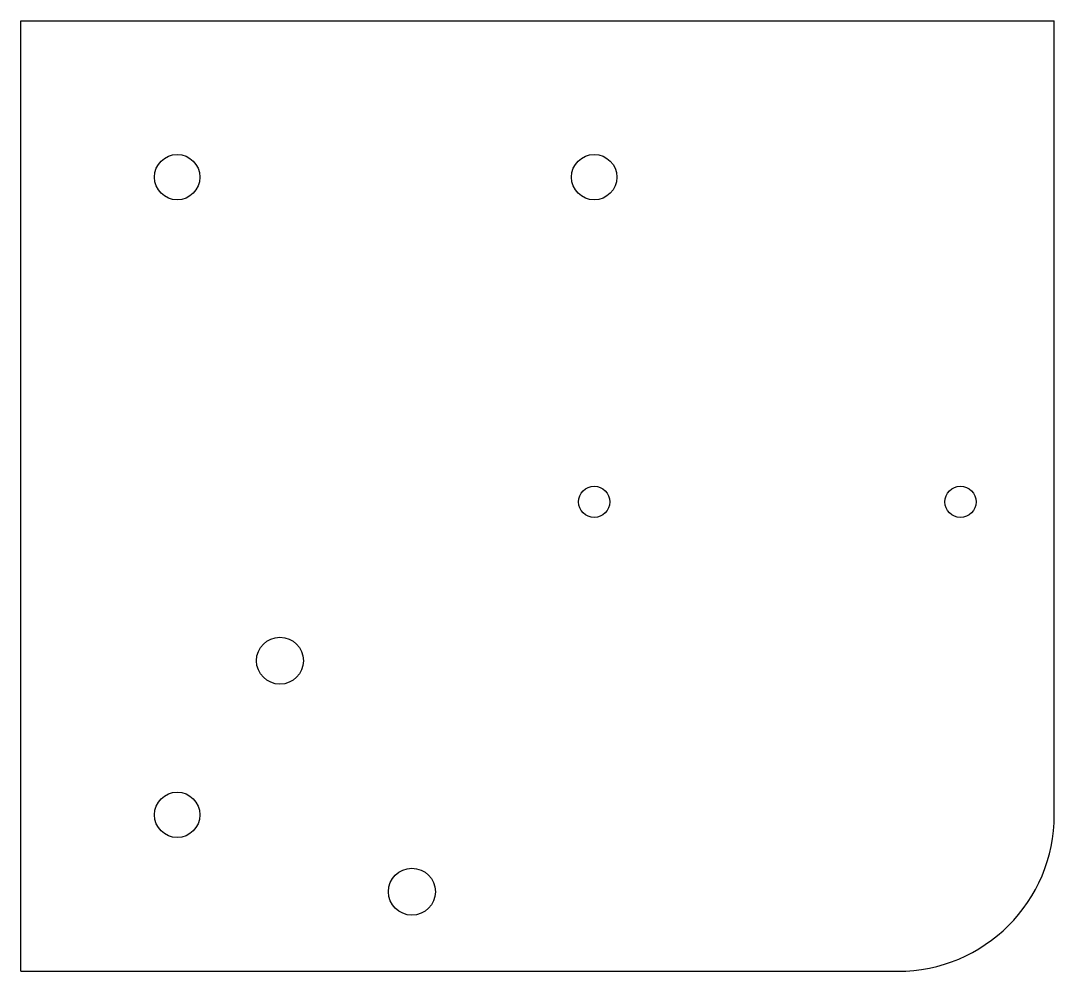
# Model space of a CAD drawing. Extents: x -36.6 to 29.4, y -30 to 30.8.
import ezdxf

# ---------------------------------------------------------------- set-up
doc = ezdxf.new("R2010")
doc.units = 0
doc.header["$MEASUREMENT"] = 0
doc.layers.add('VISIBLE', color=7, linetype='CONTINUOUS')

msp = doc.modelspace()

# ---------------------------------------------------------------- linework, layer by layer
at = {"layer": 'VISIBLE'}
for p, q in [((-36.649, 30.75), (29.4, 30.75)), ((-36.649, -30), (-36.649, 30.75)), ((29.4, -20), (29.4, 30.75)), ((-36.649, -30), (19.4, -30))]:
    msp.add_line(p, q, dxfattribs=at)
for centre, radius in [((-26.649, 20.75), 1.45), ((0, 20.75), 1.45), ((0, 0), 1), ((23.4, 0), 1), ((-20.081, -10.149), 1.5), ((-26.649, -20), 1.45), ((-11.649, -24.911), 1.5)]:
    msp.add_circle(centre, radius, dxfattribs=at)
msp.add_arc((19.4, -20), 10, 270, 0, dxfattribs=at)

doc.saveas('drawing.dxf')
